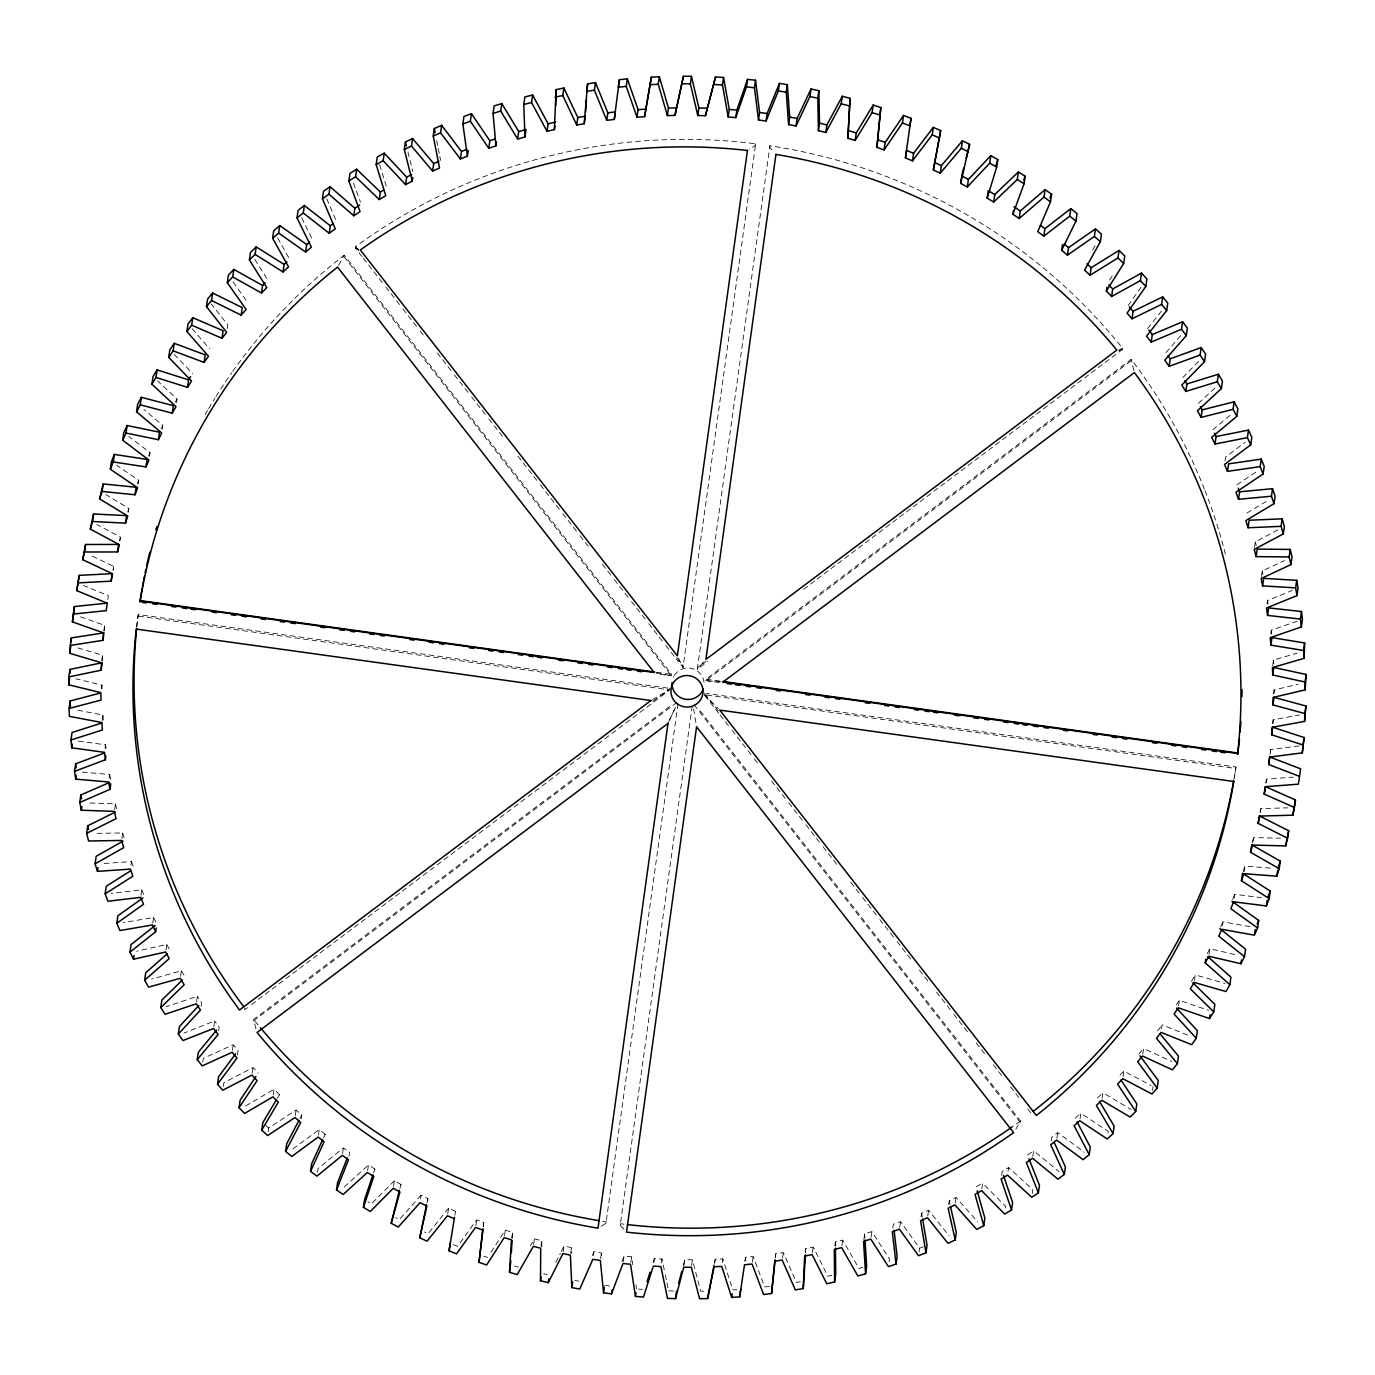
<?xml version="1.0" encoding="UTF-8"?>
<svg xmlns="http://www.w3.org/2000/svg" width="1375" height="1375" viewBox="0 0 1375 1375"><rect width="100%" height="100%" fill="white"/><g stroke="black" fill="none" stroke-linecap="round" stroke-linejoin="round"><path stroke-width="0.75" stroke-dasharray="5 3.75" d="M541.767 1246.867L541.802 1240.766L534.445 1238.823L530.423 1245.888M1274.092 693.653L1274.144 689.906L1298.223 684.252M102.3 660.825L102.523 655.222L76.777 647.556M805.561 1252.642L805.75 1248.586L813.192 1247.073L827.87 1276.258L831.772 1275.347M512.188 1238.497L512.548 1232.412L505.295 1230.092L490.978 1252.35M1272.941 723.525L1273.181 719.795L1299.564 715M104.139 630.987L104.655 625.402L79.355 616.43M775.397 1257.713L775.792 1253.673L783.303 1252.556L796.434 1282.428L800.37 1281.723M483.295 1226.603L483.759 1222.581L476.644 1219.883L457.6 1246.334L452.031 1244.066M1270.655 749.581L1269.984 755.15L1270.655 749.581L1299.306 745.886M136.52 627.223L138.188 614.556L667.906 688.119M601.184 1226.208L605.962 1223.286L678.047 703.467M362.003 256.575L355.403 248.119L355.627 246.606A554.194 544.191 8.2 0 1 755.666 143.791L683.031 667.545L676.414 659.089M623.975 1229.388L620.211 1225.263L692.347 705.134M1111.945 357.345L1122.223 349.611L1122.43 348.116A554.194 544.191 8.2 0 0 769.914 145.767L697.314 669.212L707.592 661.495M107.834 599.5L108.367 595.736L83.566 585.492M103.847 631.039L104.655 625.402M113.644 566.311L113.111 570.075L113.644 566.311L89.409 554.812M101.698 660.859L102.523 655.222M119.934 540.959L120.467 537.212L96.869 524.494M101.406 688.875L101.956 685.111L75.848 678.769M128.287 512.256L128.837 508.492L105.927 494.605M102.162 720.637L102.97 715.017L76.588 709.998M138.153 484.017L138.686 480.253L116.548 465.214M105.033 748.567L105.566 744.82L76.897 740.884M149.497 456.328L150.03 452.564L128.717 436.425M109.192 778.216L109.725 774.469L80.902 771.994M162.284 429.258L162.834 425.494L143.963 409.613M114.641 809.497L115.448 803.859L86.539 802.862M176.498 402.875L177.048 399.128L157.523 380.892M121.911 838.578L122.719 832.941L93.809 833.405M130.969 865.373L131.519 861.609L100.616 863.706M140.989 895.434L141.814 889.797L111.066 893.458M227.219 328.642L227.769 324.878L211.337 303.927M152.762 923.072L153.57 917.434L123.062 922.677M165.963 950.091L166.77 944.453L136.606 951.225M180.572 976.388L181.38 970.75L151.611 979.069M196.556 1001.928L197.364 996.291L166.134 1006.758M201.025 1006.294L201.558 1002.547L197.364 996.291M202.744 1062.119L203.294 1058.355L233.234 1044.759L238.064 1050.552L237.256 1056.189M213.847 1026.609L214.655 1020.972L184.027 1033.037M218.642 1030.769L219.192 1027.005L214.655 1020.972M223.317 1086.439L223.867 1082.675L253.034 1067.567L258.173 1073.119M338.611 265.358L344.231 255.183L671.653 674.369L671.43 675.864L656.562 673.802M232.427 1050.397L233.234 1044.759M244.87 1008.202L244.664 1009.714L249.803 1005.847M255.87 1028.655L253.653 1019.442L671.705 704.997M252.227 1073.205L253.034 1067.567M268.142 1131.797L268.692 1128.033L296.106 1110.02L301.795 1115.022L301.245 1118.769M273.195 1094.981L274.003 1089.344L279.434 1094.62L278.884 1098.367M295.281 1115.658L296.106 1110.02M318.433 1135.183L319.241 1129.545L325.188 1134.255L324.655 1138.002M317.505 1172.359L318.037 1168.595L343.389 1147.884L349.577 1152.267L349.027 1156.031M342.581 1153.522L343.389 1147.884M367.641 1170.589L368.466 1164.952L374.859 1169.025L374.327 1172.789M393.577 1186.384L394.384 1180.747L401.002 1184.477L400.452 1188.241M420.578 1198.931L421.111 1195.184L427.917 1198.57L427.367 1202.334M447.752 1213.884L448.559 1208.247L455.52 1211.289L454.97 1215.053M475.836 1225.52L476.644 1219.883M483.209 1226.328L483.759 1222.581M504.487 1235.73L505.295 1230.092M511.741 1238.05L512.548 1232.412M533.638 1244.461L534.445 1238.823M540.994 1246.403L541.802 1240.766M563.2 1251.697L564.025 1246.059L571.467 1247.623L571.742 1253.708M570.659 1253.261L571.467 1247.623M593.381 1255.53L593.914 1251.783L601.442 1252.969L602.044 1259.036M755.666 143.791L755.442 145.303L749.031 149.428M600.617 1258.606L601.442 1252.969M605.962 1223.286L606.186 1221.773A554.194 544.191 8.2 0 1 600.858 1220.948M769.914 145.767L769.691 147.28L773.438 151.559M620.211 1225.263L620.434 1223.75A554.194 544.191 8.2 0 0 624.009 1224.197M1204.362 489.036A554.194 544.191 8.2 0 0 1131.212 359.356L706.062 679.147L705.839 680.642L722.872 683.014M623.253 1261.597L624.078 1255.959L631.641 1256.767L632.861 1264.811M630.833 1262.405L631.641 1256.767M653.847 1262.37L654.397 1258.606L661.994 1259.019L664.881 1272.958M661.461 1262.783L661.994 1259.019M683.994 1265.344L684.819 1259.706L692.416 1259.741L700.683 1291.228L706.698 1291.091M691.608 1265.378L692.416 1259.741M714.691 1263.006L715.241 1259.242L722.837 1258.881L732.755 1289.922L736.759 1289.63M722.288 1262.645L722.837 1258.881M745.044 1260.995L745.594 1257.231L753.156 1256.492L764.689 1286.983L770.67 1286.244M752.348 1262.13L753.156 1256.492M775.242 1257.438L775.792 1253.673M782.495 1258.194L783.303 1252.556M805.2 1252.35L805.75 1248.586M812.384 1252.711L813.192 1247.073M834.848 1245.733L835.381 1241.969L842.737 1240.078L858.945 1268.472L862.795 1267.389M841.93 1245.716L842.737 1240.078M863.827 1239.494L864.634 1233.856L871.87 1231.587L889.556 1259.122L889.006 1262.886M871.062 1237.225L871.87 1231.587M892.856 1228.013L893.406 1224.248L900.505 1221.619L919.617 1248.225L919.067 1251.989M899.697 1227.256L900.505 1221.619M921.078 1216.961L921.628 1213.197L928.572 1210.206L949.059 1235.798M927.764 1215.844L928.572 1210.206M948.664 1204.466L949.214 1200.702L956.003 1197.367L977.797 1221.894M955.178 1203.005L956.003 1197.367M981.87 1188.791L982.695 1183.153L1005.744 1206.528L1005.211 1210.292M1001.653 1175.35L1002.186 1171.603L1008.597 1167.581L1032.848 1189.77L1032.298 1193.517M1008.047 1171.328L1008.597 1167.581M1015.816 1129.236L1020.473 1120.952L698.139 708.262M1133.842 370.614L1131.212 359.356M1032.814 1156.341L1033.622 1150.703L1059.008 1171.637M1051.256 1140.975L1051.789 1137.228L1057.736 1132.57L1084.188 1152.181M1056.928 1138.208L1057.736 1132.57M1080.028 1118.872L1080.836 1113.234L1108.284 1131.47L1107.752 1135.234M1102.08 1098.367L1102.887 1092.73L1131.247 1109.556M1123.014 1076.763L1123.822 1071.125L1151.202 1085.528M1225.056 460.728L1225.606 456.964L1245.252 442.217M1142.763 1054.127L1143.57 1048.489L1171.672 1061.466M1152.491 1090.238L1153.023 1086.491M1161.566 1028.62L1162.098 1024.856L1188.928 1035.616M1178.547 1005.95L1179.355 1000.312L1208.659 1010.367M1254.516 547.491L1255.323 541.853L1278.905 529.341M1194.463 980.547L1195.288 974.909L1225.056 983.452M1261.408 576.658L1262.216 571.02L1284.559 560.588M1209.02 954.353L1209.845 948.716L1238.016 955.281M1234.32 777.769L1235.953 766.992L706.561 693.481M1267.011 604.244L1267.544 600.48L1292.328 590.442M1222.444 925.581L1222.994 921.817L1251.473 926.922M1270.775 633.927L1271.325 630.18L1298.55 620.744M1234.166 898.03L1234.698 894.283L1261.356 897.669M1272.7 665.655L1273.525 660.017L1297.261 653.125M1244.117 871.802L1244.942 866.164L1273.783 868.347M1273.594 693.67L1274.144 689.906M1253.123 841.328L1253.673 837.564L1280.52 838.217M1272.648 723.559L1273.181 719.795M1260.342 812.298L1260.875 808.552L1287.722 807.847M1265.997 782.959L1266.547 779.195L1293.308 777.116M744.992 1261.253L745.594 1257.231M454.85 1215.294L455.52 1211.289M1265.911 782.873L1266.547 779.195M714.416 1263.213L715.241 1259.242M427.023 1202.541L427.917 1198.57M1260.05 812.195L1260.875 808.552M119.556 540.822L120.467 537.212M683.272 1265.602L684.819 1259.706M399.919 1188.395L401.002 1184.477M1252.144 842.961L1253.673 837.564M127.72 512.067L128.837 508.492M653.159 1262.473L654.397 1258.606M373.57 1172.875L374.859 1169.025M1243.12 871.475L1244.942 866.164M137.397 483.759L138.686 480.253M621.912 1261.666L624.078 1255.959M1232.602 899.491L1234.698 894.283M148.552 456.002L150.03 452.564M592.281 1255.495L593.914 1251.783M323.503 1137.95L325.188 1134.255M1220.622 926.905L1222.994 921.817M669.711 719.727L675.744 706.853L668.027 723.164M161.167 428.845L162.834 425.494M555.792 1262.405L560.364 1253.312M561.275 1251.508L564.025 1246.059M299.905 1118.614L301.795 1115.022M1207.198 953.683L1209.845 948.716M1092.558 250.164L1096.511 243.066M175.192 402.377L177.048 399.128M277.355 1098.109L279.434 1094.62M1191.42 981.338L1195.288 974.909M1109.591 280.105L1113.939 273.213M1176.209 1004.97L1179.355 1000.312M1128.119 305.594L1141.027 287.272M1157.595 1030.855L1162.098 1024.856M1147.609 328.642L1161.48 311.025M448.559 1208.247L428.123 1233.667L424.497 1231.983M1138.758 1054.247L1143.57 1048.489M703.484 662.045L697.314 669.212L697.537 667.717L706.097 661.272M1165.88 352.67L1182.002 334.245M421.111 1195.184L399.369 1219.522L395.828 1217.648M1119.972 1075.25L1123.822 1071.125M1182.844 377.575L1199.928 359.992M394.384 1180.747L371.388 1203.933L367.95 1201.888M1097.473 1097.972L1102.887 1092.73M1198.484 403.305L1216.48 386.633M344.248 1186.952L368.466 1164.952M1075.164 1118.184L1080.836 1113.234M1212.75 429.791L1231.605 414.064M652.884 701.302L670.02 688.411M1119.009 350.694L1122.43 348.116M251.522 1004.558L256.661 1000.673M258.38 999.384L263.519 995.517M265.238 994.228L270.377 990.361M272.095 989.072L277.234 985.205M278.953 983.916L284.092 980.048M285.811 978.759L290.95 974.892M292.669 973.603L297.808 969.736M299.527 968.447L304.666 964.58M306.384 963.291L311.523 959.423M313.225 958.134L318.381 954.267M320.083 952.978L325.239 949.094M326.941 947.805L332.097 943.938M333.798 942.648L338.955 938.781M340.656 937.492L345.812 933.625M347.514 932.336L352.67 928.469M354.372 927.18L359.528 923.313M361.23 922.023L366.369 918.156M368.087 916.867L373.227 913M374.945 911.711L380.084 907.844M381.803 906.555L386.942 902.688M388.661 901.381L393.8 897.514M395.519 896.225L400.658 892.358M402.377 891.069L407.516 887.202M409.234 885.913L414.373 882.045M416.092 880.756L669.814 689.906L137.981 616.069M803.55 589.325L815.53 580.302M817.248 579.013L822.388 575.145M824.106 573.856L829.245 569.989M830.964 568.7L836.103 564.833M837.805 563.544L842.944 559.677M844.663 558.388L849.802 554.52M851.52 553.231L856.659 549.364M858.361 548.075L863.517 544.208M865.219 542.919L870.358 539.052M872.077 537.763L877.216 533.895M878.934 532.606L884.073 528.739M885.775 527.45L890.914 523.6M892.633 522.311L897.772 518.444M899.491 517.155L904.63 513.288M906.348 511.998L911.488 508.131M913.189 506.842L918.328 502.975M920.047 501.686L925.186 497.819M926.905 496.53L932.044 492.662M933.762 491.373L938.902 487.506M940.603 486.217L945.742 482.35M947.461 481.061L952.6 477.194M954.319 475.905L959.458 472.037M961.159 470.748L966.316 466.881M968.017 465.592L973.156 461.725M974.875 460.436L980.014 456.569M981.733 455.297L986.872 451.43M988.573 450.141L993.712 446.273M995.431 444.984L1000.57 441.117M1002.289 439.828L1007.428 435.961M1009.147 434.672L1014.286 430.805M1015.987 429.516L1021.127 425.648M1022.845 424.359L1027.984 420.492M1029.703 419.203L1034.842 415.336M1036.561 414.047L1041.7 410.18M1043.402 408.891L1048.541 405.023M1050.259 403.734L1055.398 399.867M1057.117 398.578L1062.256 394.711M1063.958 393.422L1069.114 389.555M1070.816 388.266L1075.955 384.416M1077.673 383.127L1082.812 379.259M1084.531 377.97L1089.67 374.103M1091.372 372.814L1096.511 368.947M1098.23 367.658L1103.369 363.791M1105.088 362.502L1110.227 358.634M253.447 1020.955L676.62 702.625M1130.989 360.852L705.839 680.642L721.084 681.88M292.841 1148.95L319.241 1129.545M1027.452 1155.052L1033.622 1150.703M1237.002 484.756L1257.403 471.041M1246.919 513.064L1268.025 500.414M245.678 1105.93L274.003 1089.344M652.644 699.583L668.095 690.886M976.095 1186.831L982.695 1183.153M919.617 1248.225L923.33 1246.747M1118.648 349.938L1122.223 349.611M668.594 1290.884L674.609 1291.073M638.55 1289.08L642.537 1289.406M604.639 1285.316L612.597 1286.364M656.769 672.306L671.653 674.369M706.062 679.147L720.947 681.209M718.747 713.281L704.223 694.684L1235.73 768.487M574.922 1280.452L578.875 1281.173M656.098 672.856L671.43 675.864L344.008 256.678M543.538 1273.714L547.439 1274.642M514.456 1265.962L518.306 1267.08M483.897 1256.166L487.678 1257.489M355.403 248.119L358.686 249.339M265.753 1125.334L268.692 1128.033M704.223 694.684L718.334 708.709M174.092 354.32L192.637 373.519M192.053 328.642L209.55 348.752M355.627 246.606L359.58 251.677M676.638 657.594L683.237 666.05L683.031 667.545L678.167 657.508M704.43 693.189L718.953 711.786M363.327 258.259L367.297 263.33M368.62 265.031L372.573 270.102M373.897 271.786L384.467 285.312M385.791 287.014L389.744 292.084M391.067 293.769L401.637 307.312M402.961 308.997L406.931 314.067M408.238 315.769L412.208 320.839M413.531 322.523L418.808 329.295M420.131 330.98L424.102 336.05M437.302 352.963L441.272 358.05M442.595 359.734L446.548 364.805M447.872 366.506L453.166 373.261M454.489 374.962L458.442 380.033M459.766 381.717L463.736 386.805M465.042 388.489L470.336 395.261M471.659 396.945L475.613 402.016M476.936 403.717L480.906 408.788M482.23 410.472L487.506 417.244M488.83 418.928L492.8 423.998M494.106 425.7L498.077 430.77M499.4 432.455L504.677 439.227M517.894 456.139L521.847 461.209M523.17 462.911L527.141 467.981M528.464 469.666L532.417 474.736M533.741 476.438L539.034 483.192M540.358 484.894L544.311 489.964M545.634 491.648L549.605 496.736M550.911 498.42L561.481 511.947M562.805 513.648L566.775 518.719M568.098 520.403L572.052 525.491M573.375 527.175L578.669 533.947M579.975 535.631L583.945 540.702M585.269 542.403L589.222 547.473M602.439 564.386L606.409 569.456M607.716 571.141L613.009 577.913M614.333 579.597L618.286 584.684M619.609 586.369L623.58 591.439M624.903 593.141L630.18 599.895M631.503 601.597L635.473 606.667M636.78 608.352L640.75 613.422M642.073 615.123L647.35 621.878M648.673 623.58L652.644 628.65M653.967 630.334L657.92 635.422M659.244 637.106L664.538 643.878M665.844 645.562L669.814 650.633M671.138 652.334L675.091 657.405M720.07 714.966L724.023 720.036M725.347 721.738L730.623 728.492M731.947 730.177L735.9 735.247M737.223 736.948L741.194 742.019M742.517 743.703L753.07 757.23M754.394 758.914L758.347 763.984M771.547 780.897L775.517 785.967M776.841 787.652L780.794 792.722M782.117 794.423L787.394 801.178M788.717 802.862L792.688 807.933M793.994 809.634L797.964 814.705M799.288 816.389L804.564 823.144M805.888 824.845L809.841 829.916M811.164 831.6L815.117 836.67M816.441 838.355L821.717 845.127M823.041 846.811L827.011 851.881M828.334 853.583L832.288 858.653M833.611 860.337L837.564 865.408M850.764 882.303L854.734 887.373M856.058 889.075L861.334 895.83M862.658 897.531L866.611 902.602M867.934 904.286L871.887 909.356M873.211 911.041L878.505 917.812M879.811 919.497L883.781 924.567M885.105 926.252L889.058 931.322M890.381 933.023L895.658 939.778M896.981 941.462L900.934 946.533M902.258 948.234L906.228 953.305M907.552 954.989L911.505 960.059M919.428 970.2L923.381 975.27M924.705 976.972L928.675 982.042M936.581 992.183L940.552 997.253M941.875 998.938L945.828 1004.008M947.152 1005.709L952.428 1012.464M953.752 1014.148L957.722 1019.219M959.028 1020.92L962.998 1025.991M964.322 1027.675L968.275 1032.745M976.198 1042.886L980.152 1047.956M981.475 1049.641L985.445 1054.711M993.369 1064.869L997.322 1069.939M998.645 1071.623L1002.598 1076.694M1010.522 1086.834L1014.492 1091.905M1015.798 1093.589L1019.769 1098.659M1027.692 1108.8L1031.645 1113.888M693.962 704.705L1020.25 1122.447M233.097 281.892L247.225 301.984M254.822 259.342L267.867 280.122M181.38 970.75L185.247 977.212M277.698 237.927L289.644 259.342M166.77 944.453L170.294 951.105M301.692 217.714L312.486 239.697M153.57 917.434L155.942 922.556M326.734 198.756L336.342 221.272M141.814 889.797L143.911 895.022M353.444 183.03L360.456 202.159M131.519 861.609L133.942 868.708M379.655 164.828L386.255 186.227M122.719 832.941L124.266 838.337M1255.323 541.853L1256.269 545.48M407.894 151.903L412.861 171.634M115.448 803.859L117.133 811.164M949.214 1200.702L950.091 1204.672M665.294 1274.952L666.531 1280.933M666.944 1282.927L668.181 1288.891M1262.216 571.02L1262.955 574.681M436.683 140.473L437.852 146.455M438.247 148.448L439.416 154.447M439.811 156.441L440.602 160.428M109.725 774.469L110.688 779.986M921.628 1213.197L922.298 1217.202M693.619 708.95L696.248 724.763M635.938 1284.903L636.539 1288.908M1267.544 600.48L1268.094 604.192M105.566 744.82L106.013 748.533M1271.325 630.18L1271.669 633.892M102.97 715.017L103.348 720.603M864.634 1233.856L864.892 1237.912M1273.525 660.017L1273.68 663.747M101.956 685.111L102.008 688.858M835.381 1241.969L835.433 1246.042M1235.953 766.992A554.194 544.191 8.2 0 1 1233.65 780.931M1020.473 1120.952A554.194 544.191 8.2 0 1 1011.777 1127.173M258.156 1024.977A554.194 544.191 8.2 0 1 253.653 1019.442M136.795 626.845A554.194 544.191 8.2 0 1 138.188 614.556M205.047 414.717A554.194 544.191 8.2 0 1 207.711 410.128M208.605 408.598A554.194 544.191 8.2 0 1 215.033 397.994M215.978 396.498A554.194 544.191 8.2 0 1 219.777 390.517M220.739 389.039A554.194 544.191 8.2 0 1 231.653 372.883M232.684 371.439A554.194 544.191 8.2 0 1 344.231 255.183M1204.998 490.686A554.194 544.191 8.2 0 1 1216.291 522.431M1216.841 524.116A554.194 544.191 8.2 0 1 1226.002 556.497M673.389 677.256A16.07 15.778 8.2 0 1 673.75 676.517M674.369 675.452A16.07 15.778 8.2 0 1 704.017 682.309"/><path stroke-width="1.5" d="M775.191 1259.741L771.564 1293.514L763.606 1294.511L752.073 1264.003L744.511 1264.759L739.664 1296.866L731.672 1297.433L721.755 1266.409L714.158 1266.753L707.627 1298.567L699.6 1298.739L691.333 1267.252L683.736 1267.217L675.52 1298.636L667.511 1298.395L660.911 1266.547L653.314 1266.117L643.466 1297.072L635.456 1296.436L630.558 1264.278L622.995 1263.487L611.514 1293.875L603.556 1292.827L600.359 1260.48L592.831 1259.294L579.769 1289.062L571.863 1287.602L570.384 1255.152L562.942 1253.57L548.298 1282.634L540.495 1280.761L540.719 1248.294L533.362 1246.334L517.223 1274.591L509.523 1272.339L511.466 1239.923L504.213 1237.603L486.595 1265L479.016 1262.353L482.677 1230.092L475.561 1227.411L456.517 1253.845L449.075 1250.82L450.158 1243.309M454.437 1218.8L447.477 1215.758L427.041 1241.195L419.788 1237.792L426.817 1206.098L420.028 1202.695L398.286 1227.05L391.205 1223.286L399.919 1191.987L393.302 1188.258L370.305 1211.461L363.43 1207.336L373.777 1176.536L367.383 1172.48L343.166 1194.463L336.531 1189.994L348.494 1159.778L342.306 1155.395L316.955 1176.123L310.561 1171.328L324.105 1141.766L318.158 1137.073L291.758 1156.461L285.605 1151.356L300.713 1122.533L295.023 1117.531L267.609 1135.544L261.748 1130.13L278.352 1102.131L272.92 1096.855L244.595 1113.441L239.027 1107.734L257.091 1080.63L251.952 1075.078L222.784 1090.203L217.508 1084.222L236.981 1058.08L232.152 1052.27L202.211 1065.883L197.261 1059.644L218.109 1034.533L213.572 1028.5L182.944 1040.548L178.338 1034.069L200.475 1010.058L196.281 1003.802L165.052 1014.286L160.789 1007.566L184.164 984.723L180.297 978.278L148.552 987.13L144.65 980.22L169.211 958.616L165.688 951.964L133.513 959.2L129.972 952.102L155.65 931.769L152.488 924.962L119.952 930.531L116.806 923.261L143.533 904.286L140.714 897.325L107.938 901.227L105.17 893.802L132.859 876.219L130.436 869.12L97.47 871.355L95.098 863.809L123.698 847.653L121.636 840.452L88.602 841.002L86.625 833.336L116.05 818.675L114.366 811.37L81.331 810.236L79.767 802.484L109.931 789.353L108.642 781.98L75.711 779.144L74.559 771.341L105.377 759.756L104.483 752.331L71.723 747.828L70.984 739.973L102.386 729.988L101.888 722.528L69.403 716.358L69.094 708.469L100.977 700.116L100.873 692.639L68.75 684.819L68.853 676.93L69.936 669.419L102.231 662.698L101.148 670.209L68.853 676.93M69.884 673.355L69.936 669.419M1299.53 776.359L1268.695 764.517L1269.572 757.109L1302.314 752.864L1303.036 745.009L1271.617 734.766L1272.098 727.306L1304.566 721.411L1304.875 713.539L1272.975 704.911L1273.061 697.434L1305.167 689.872L1306.13 674.472L1273.817 667.494L1272.734 675.005L1305.047 682L1305.167 689.872M379.259 199.547L380.342 192.019L356.675 169.228L355.592 176.739L379.259 199.547L385.773 195.697L376.166 164.553L377.248 157.042L384.227 153.158L383.144 160.669L405.573 184.645L412.259 181.122L404.336 149.566L405.419 142.037L412.569 138.514L411.486 146.042L432.627 171.102L439.519 167.939L433.245 136.022L434.328 128.494L441.667 125.348L440.584 132.859L460.384 158.967L467.414 156.166L462.859 123.973L463.942 116.463L471.436 113.678L470.353 121.206L488.744 148.277L495.928 145.836L493.058 113.455L494.141 105.944L501.772 103.555L500.689 111.066L517.636 139.047L524.941 136.967L523.789 104.5L524.872 96.989L532.623 94.995L531.541 102.506L546.992 131.295L554.4 129.594L556.05 89.616L563.887 88.017L577.809 117.545L576.727 125.056L584.203 123.75L585.011 118.112M555.758 105.841L556.05 89.616M1111.636 296.484L1112.719 288.973L1141.473 273.109L1140.391 280.62L1111.636 296.484L1106.342 291.07L1123.684 263.502L1124.767 255.991L1119.044 250.422L1117.961 257.95L1090.083 275.241L1084.531 270.119L1100.378 241.691L1101.461 234.18L1095.463 228.903L1094.38 236.431L1067.464 255.131L1061.637 250.284L1075.972 221.1L1077.055 213.572L1070.781 208.622L1069.698 216.133L1043.814 236.208L1037.747 231.653L1050.5 201.764L1051.583 194.236L1045.069 189.612L1043.986 197.123L1019.202 218.488L1012.894 214.259L1024.066 183.752L1025.148 176.223L1018.394 171.944L1017.311 179.455L993.695 202.056L987.181 198.155L996.703 167.097L997.786 159.586L990.825 155.633L989.742 163.161L967.347 186.948L960.644 183.373L969.598 144.358L962.431 140.766L961.348 148.277L940.259 173.181L933.384 169.967L940.655 130.573L933.316 127.359L932.233 134.87L912.484 160.823L905.437 157.953L911.023 118.284L903.53 115.448L902.447 122.977L884.108 149.892L876.923 147.383L880.808 107.525L873.159 105.067L872.077 112.595L855.181 140.422L847.877 138.291L850.059 98.312L842.291 96.267L826.908 124.919L825.825 132.447L818.417 130.677L817.781 98.209L818.864 90.681L811.009 89.031L797.156 118.439L796.073 125.967L788.597 124.575L786.242 92.177L787.325 84.648L779.402 83.394L767.13 113.489L766.047 121L758.502 120.003L754.445 87.759L755.528 80.231L747.536 79.389L736.88 110.069L735.797 117.597L728.2 116.978L722.459 84.958L723.542 77.447L715.516 77L705.409 115.723L697.795 115.5L690.37 83.806L691.453 76.295L683.427 76.261L674.97 115.397L667.373 115.569L658.281 84.287L659.364 76.777L651.355 77.155L644.583 116.634L637.003 117.184L626.261 86.419L627.344 78.891L619.369 79.681L618.286 87.192L626.261 86.419M847.877 138.291L850.059 98.312M101.148 670.209L101.441 662.733L69.764 653.297L70.28 645.425L71.363 637.914L103.984 632.844M1272.975 704.911L1274.058 697.383L1305.958 706.011L1304.566 721.411M771.564 1293.514L774.709 1261.202L782.22 1260.067L795.352 1289.939L803.241 1288.547L804.667 1256.114L812.109 1254.602L826.788 1283.769L834.591 1281.964L835.691 1274.453L835.45 1248.07M805.475 1254.67L803.241 1288.547M510.847 1260.772L509.523 1272.339M511.328 1252.677L512.067 1240.525M71.105 641.85L71.363 637.914M584.203 123.75L587.572 83.841L595.495 82.638L607.836 112.836L606.753 120.347L614.298 119.419L615.381 111.908L607.836 112.836M585.578 112.183L586.438 100.031M587.005 91.936L587.572 83.841M876.923 147.383L880.808 107.525M70.28 645.425L102.902 640.355L103.572 632.913L72.428 621.878L74.439 606.53L107.302 603.144M1271.617 734.766L1272.7 727.255L1304.119 737.498L1302.314 752.864M483.072 1228.631L479.016 1262.353M74.439 606.53L72.428 621.878M614.298 119.419L619.369 79.681M668.027 723.164L597.988 1228.167A554.194 544.191 8.2 0 1 257.073 1032.505L667.992 723.405M76.759 590.648L79.183 575.369L112.183 573.65L111.1 581.161L78.1 582.88L76.759 590.648L107.284 603.247L106.219 610.655L73.356 614.041M78.1 582.88L79.183 575.369M82.741 559.677L85.577 544.483L118.628 544.448L117.545 551.959L84.494 551.994L82.741 559.677L112.561 573.839L111.1 581.161M69.764 653.297L70.847 645.786M84.494 551.994L85.577 544.483M90.338 529.083L93.586 513.975L126.603 515.625L125.52 523.153L92.503 521.486L90.338 529.083L119.384 544.723L117.545 551.959M68.75 684.819L69.558 679.181M92.503 521.486L93.586 513.975M69.094 708.469L70.177 700.958L100.066 693.12M99.567 498.902L103.194 483.931L136.091 487.266L135.008 494.777L102.111 491.442L99.567 498.902L127.755 516.003L125.52 523.153M102.111 491.442L103.194 483.931M70.984 739.973L72.067 732.463L101.509 723.095M110.361 469.253L111.444 461.742L114.383 454.42L147.056 459.422L145.973 466.95L113.3 461.931L110.361 469.253L137.603 487.764L135.008 494.777M71.723 747.828L72.273 744.064M113.3 461.931L114.383 454.42M74.559 771.341L75.642 763.83L104.534 752.967M122.702 440.206L123.784 432.695L127.119 425.528L159.5 432.197L158.417 439.708L126.036 433.039L122.702 440.206L148.947 460.075L145.973 466.95M75.711 779.144L76.244 775.397M126.036 433.039L127.119 425.528M102.902 640.355L103.709 634.717M79.767 802.484L80.85 794.973L109.123 782.65M136.572 411.83L137.655 404.319L141.367 397.341L173.353 405.642L172.27 413.17L140.284 404.852L136.572 411.83L161.752 433.005L158.417 439.708M81.331 810.236L81.881 806.472M140.284 404.852L141.367 397.341M86.625 833.336L87.708 825.825L115.294 812.075M172.27 413.17L175.966 406.639L151.938 384.209L153.02 376.698L157.077 369.909L188.598 379.844L190.609 376.681M151.938 384.209L155.994 377.438L157.077 369.909M105.377 759.756L105.927 756.009M95.098 863.809L96.181 856.281L122.994 841.156M168.73 357.414L169.812 349.903L174.23 343.337L205.202 354.853L204.119 362.381L173.147 350.848L168.73 357.414L191.555 381.03L187.516 387.355L155.994 377.438M97.47 871.355L98.003 867.591M109.931 789.353L110.739 783.716M173.147 350.848L174.23 343.337M139.923 602.061L140.13 600.566A554.194 544.191 8.2 0 1 142.141 588.362M105.17 893.802L106.253 886.291L130.488 870.908M204.119 362.381L208.467 356.262L186.931 331.53L188.014 324.002L192.775 317.677L223.094 330.756L222.011 338.284L191.692 325.205L192.775 317.677M187.516 387.355L188.598 379.844M116.806 923.261L117.889 915.75L142.931 897.961M222.011 338.284L226.686 332.406L206.473 306.591L207.556 299.08L212.644 293.012L242.241 307.622L241.158 315.133L211.561 300.523L212.644 293.012M129.972 952.102L131.055 944.573L155.134 925.53M241.158 315.133L246.142 309.495L227.305 282.717L228.387 275.189L233.802 269.397L262.591 285.484L261.508 292.995L232.719 276.908L233.802 269.397M133.513 959.2L134.045 955.436M144.65 980.22L145.733 972.709L167.234 953.803M261.508 292.995L266.784 287.633L249.391 259.927L250.473 252.416L256.18 246.898L284.092 264.43L283.009 271.941L255.097 254.409L256.18 246.898M155.65 931.769L156.2 928.022M160.789 1007.566L161.872 1000.055L182.325 980.066M283.009 271.941L288.561 266.853L272.645 238.305L273.728 230.794L279.727 225.569L306.677 244.509L305.594 252.02L278.644 233.08L279.727 225.569M178.338 1034.069L179.42 1026.558L198.791 1005.537M305.594 252.02L311.403 247.225L297.017 217.903L298.1 210.392L304.356 205.477L330.292 225.758L329.209 233.269L303.273 213.005L304.356 205.477M197.261 1059.644L198.361 1052.116L216.58 1030.15M329.209 233.269L335.259 228.783L322.438 198.773L323.52 191.262L330.034 186.691L354.87 208.244L353.788 215.772L328.952 194.202L330.034 186.691M217.508 1084.222L218.591 1076.694L235.641 1053.817M353.788 215.772L360.078 211.595L348.855 180.984L349.938 173.473L356.675 169.228M239.027 1107.734L240.109 1100.223L255.922 1076.505M261.748 1130.13L262.831 1122.619L276.323 1099.862M405.573 184.645L406.656 177.117L384.227 153.158M412.259 181.122L412.809 177.375M285.605 1151.356L286.688 1143.828L298.959 1120.419M432.627 171.102L433.709 163.591L412.569 138.514M310.561 1171.328L311.644 1163.8L322.644 1139.789M460.384 158.967L461.467 151.456L441.667 125.348M467.414 156.166L468.239 150.528M336.531 1189.994L337.614 1182.483L347.325 1157.939M488.744 148.277L489.827 140.766L471.436 113.678M495.928 145.836L496.461 142.072M363.43 1207.336L364.513 1199.825L372.917 1174.8M517.636 139.047L518.719 131.519L501.772 103.555M524.941 136.967L526.023 129.456L518.719 131.519M546.992 131.295L548.075 123.784L532.623 94.995M391.205 1223.286L399.369 1190.337M554.4 129.594L554.933 125.847M576.727 125.056L562.805 95.528L563.887 88.017M419.788 1237.792L426.594 1204.517M606.753 120.347L594.412 90.166L595.495 82.638M637.003 117.184L638.086 109.673L627.344 78.891M644.583 116.634L651.355 77.155M667.373 115.569L668.456 108.041L659.364 76.777M674.97 115.397L683.427 76.261M697.795 115.5L698.878 107.972L691.453 76.295M540.495 1280.761L541.045 1277.014M705.409 115.723L715.516 77M548.298 1282.634L548.848 1278.87M728.2 116.978L729.283 109.467L723.542 77.447M571.863 1287.602L572.688 1281.964M735.797 117.597L746.453 86.9L747.536 79.389M758.502 120.003L759.584 112.492L755.528 80.231M603.556 1292.827L604.364 1287.189M766.047 121L778.319 90.922L779.402 83.394M611.514 1293.875L612.047 1290.128M788.597 124.575L789.68 117.064L787.325 84.648M635.456 1296.436L636.006 1292.672M796.073 125.967L809.927 96.542L811.009 89.031M818.417 130.677L819.5 123.166L818.864 90.681M825.825 132.447L841.208 103.778L842.291 96.267M675.52 1298.636L676.603 1291.125M855.181 140.422L856.264 132.911L873.159 105.067M707.627 1298.567L714.02 1265.206M884.108 149.892L885.191 142.381L903.53 115.448M731.672 1297.433L732.205 1293.686M739.664 1296.866L740.747 1289.337M911.023 118.284L909.941 125.795L902.447 122.977M905.437 157.953L906.52 150.442L913.567 153.312L933.316 127.359M912.484 160.823L913.567 153.312M933.384 169.967L940.655 130.573M940.259 173.181L941.342 165.67L962.431 140.766M960.644 183.373L961.452 177.736M967.347 186.948L968.43 179.42L990.825 155.633M987.181 198.155L988.264 190.644L994.778 194.545L993.695 202.056M1012.894 214.259L1013.444 210.495M834.591 1281.964L834.298 1249.497L841.655 1247.606L857.862 1276L865.562 1273.8L866.645 1266.289L865.012 1239.941M1019.202 218.488L1020.284 210.977L1045.069 189.612M1043.814 236.208L1044.897 228.68L1070.781 208.622M865.562 1273.8L863.552 1241.367L870.788 1239.116L888.473 1266.65L896.036 1264.072L897.119 1256.544L894.094 1230.316M1061.637 250.284L1062.462 244.647M1067.464 255.131L1068.547 247.62L1095.463 228.903M896.036 1264.072L892.323 1231.777L899.422 1229.147L918.534 1255.736L925.959 1252.78L927.042 1245.269L922.642 1219.213M1090.083 275.241L1091.166 267.73L1119.044 250.422M925.959 1252.78L920.545 1220.708L927.489 1217.717L947.977 1243.327L955.23 1239.975L956.312 1232.464L950.537 1206.666M1106.342 291.07L1106.892 287.306M955.23 1239.975L948.131 1208.23L954.92 1204.878L976.714 1229.405L983.778 1225.709L984.861 1218.198L977.178 1190.75M1133.103 311.266L1162.683 296.897L1161.583 304.408L1132.02 318.777L1133.103 311.266L1129.356 307.003M983.778 1225.709L975.012 1194.342L981.612 1190.664L1004.661 1214.056L1011.519 1209.983L1012.602 1202.472L1003.492 1175.453M1132.02 318.777L1127.036 313.105L1145.805 286.464L1146.888 278.953L1141.473 273.109M1152.302 334.572L1182.603 321.733L1181.52 329.244L1151.219 342.083L1152.302 334.572L1148.795 330.12M1011.519 1209.983L1001.103 1179.114L1007.514 1175.092L1031.766 1197.281L1038.4 1192.881L1039.483 1185.353L1028.964 1158.833M1151.219 342.083L1146.527 336.17L1166.688 310.527L1167.77 303.016L1162.683 296.897M1170.245 358.806L1201.183 347.548L1200.1 355.059L1169.162 366.317L1170.245 358.806L1168.062 355.73M1038.4 1192.881L1026.369 1162.562L1032.539 1158.214L1057.925 1179.148L1064.319 1174.405L1065.402 1166.894L1054.35 1142.78M1169.162 366.317L1164.797 360.181L1186.281 335.62L1187.364 328.092L1182.603 321.733M1186.883 383.934L1218.388 374.258L1217.305 381.769L1185.8 391.445L1186.883 383.934L1184.872 380.755M1064.319 1174.405L1050.706 1144.739L1056.653 1140.098L1083.105 1159.692L1089.223 1154.639L1090.306 1147.128L1077.055 1121.794M1185.8 391.445L1181.761 385.086L1204.534 361.659L1205.617 354.131L1201.183 347.548M1202.18 409.853L1234.166 401.809L1233.083 409.32L1201.097 417.381L1202.18 409.853L1200.341 406.587M1089.223 1154.639L1074.081 1125.695L1079.753 1120.745L1107.202 1138.981L1113.045 1133.619L1114.128 1126.108L1099.553 1101.478M1201.097 417.381L1197.402 410.816L1221.378 388.592L1222.461 381.064L1218.388 374.258M1216.102 436.528L1248.466 430.117L1247.383 437.628L1215.019 444.039L1216.102 436.528L1214.417 433.159M1261.253 459.113L1260.17 466.623L1227.497 471.367L1228.58 463.856L1261.253 459.113L1264.209 466.469L1263.127 473.98L1235.919 492.267L1238.531 499.297L1271.428 496.238L1273.989 503.714L1245.836 520.592L1248.07 527.742L1281.088 526.35L1283.27 533.964L1254.241 549.364L1256.114 556.634L1289.166 556.927L1290.919 564.627L1261.133 578.531L1262.611 585.87L1295.611 587.864L1296.969 595.633L1266.461 608.008L1267.561 615.398L1300.406 619.077L1301.352 626.914L1270.242 637.691L1270.93 645.133L1303.569 650.478L1304.102 658.35L1272.442 667.528L1272.734 675.005M1113.045 1133.619L1096.391 1105.483L1101.805 1100.258L1130.164 1117.067L1135.733 1111.412L1136.816 1103.884L1120.952 1080.045M1215.019 444.039L1211.667 437.302L1236.795 416.333L1237.878 408.822L1234.166 401.809M1238.531 499.297L1239.614 491.786L1238.308 488.262M1135.733 1111.412L1117.617 1084.153L1122.739 1078.653L1151.941 1094.002L1157.2 1088.072L1158.283 1080.544L1139.978 1055.88M1227.497 471.367L1224.523 464.475L1250.717 444.83L1251.8 437.302L1248.466 430.117M1248.07 527.742L1249.17 520.231L1282.17 518.839L1284.353 526.436L1283.27 533.964M1157.2 1088.072L1137.675 1061.758L1142.487 1056L1172.462 1069.853L1177.395 1063.648L1178.478 1056.138L1160.208 1034.017M1256.114 556.634L1257.197 549.106L1290.248 549.416L1292.019 557.116L1290.919 564.627M1271.428 496.238L1272.511 488.709L1239.614 491.786M1177.395 1063.648L1156.513 1038.366L1161.016 1032.367L1191.678 1044.673L1196.267 1038.228L1174.078 1014.045L1178.272 1007.823L1209.519 1018.548L1213.764 1011.88L1190.337 988.848L1194.205 982.42L1225.967 991.547L1229.852 984.672L1205.239 962.861L1205.789 959.097M1196.267 1038.228L1197.35 1030.717L1176.553 1008.047M1239.459 738.959A554.194 544.191 8.2 0 1 1237.895 753.002L1237.672 754.497L1237.638 753.5A554.194 544.191 8.2 0 0 1134.409 372.573L722.992 682.034L1237.638 753.5M1273.989 503.714L1275.072 496.203L1272.511 488.709M1262.611 585.87L1263.694 578.359L1296.694 580.336L1298.052 588.122L1296.969 595.633M1267.561 615.398L1268.644 607.888L1301.489 611.548L1302.434 619.386L1301.352 626.914M1209.519 1018.548L1210.069 1014.802M1281.088 526.35L1282.17 518.839M1213.764 1011.88L1214.847 1004.369L1192.881 982.781M1270.93 645.133L1272.013 637.622L1304.652 642.967L1304.102 658.35M1205.239 962.861L1208.763 956.244L1240.955 963.72L1244.478 956.656L1218.748 936.117L1221.911 929.328L1254.447 935.172L1257.592 927.936L1230.831 908.738L1233.616 901.794L1266.409 905.97L1269.159 898.58L1241.436 880.756L1242.519 873.245M1289.166 556.927L1290.248 549.416M1229.852 984.672L1230.934 977.144L1207.869 956.708M1241.436 880.756L1243.859 873.675L1276.825 876.184L1279.18 868.656L1250.545 852.277L1251.353 846.639M1287.584 838.252L1258.142 823.35L1259.225 815.839L1288.667 830.741L1287.584 838.252L1285.625 845.9L1252.591 845.075L1250.545 852.277M1294.373 807.452L1264.192 794.08L1265.275 786.569L1295.456 799.941L1294.373 807.452L1292.827 815.186L1259.792 816.062L1258.142 823.35M1268.695 764.517L1269.778 757.006L1300.612 768.831L1298.395 784.163L1265.464 786.706L1264.192 794.08M1240.955 963.72L1241.505 959.973M1295.611 587.864L1296.694 580.336M1244.478 956.656L1245.561 949.145L1219.831 928.606M1254.722 933.298L1255.255 929.534M1300.406 619.077L1301.489 611.548M1257.592 927.936L1258.675 920.425L1231.914 901.227M1266.409 905.97L1267.234 900.333M1303.569 650.478L1304.652 642.967M1269.159 898.58L1270.242 891.052L1244.255 874.363M1276.825 876.184L1277.633 870.547M1305.047 682L1306.13 674.472M1279.18 868.656L1280.263 861.128L1251.628 844.766M1285.625 845.9L1288.667 830.741M1304.875 713.539L1305.958 706.011M1292.827 815.186L1295.456 799.941M1303.036 745.009L1304.119 737.498M449.075 1250.82L454.523 1217.287M963.703 167.973L961.727 175.862L968.43 179.42M966.161 158.142L969.598 144.358M678.666 1283.27L681.742 1271.48M995.998 165.412L997.786 159.586M1277.908 868.656L1280.263 861.128M647.006 1281.827L650.083 1272.15M1023.756 180.039L1025.148 176.223M1268.18 896.603L1270.242 891.052M1050.002 197.983L1051.583 194.236M1257.094 924.034L1258.675 920.425M186.931 331.53L191.692 325.205M206.473 306.591L211.561 300.523M227.305 282.717L232.719 276.908M262.591 285.484L265.22 282.803M249.391 259.927L255.097 254.409M994.778 194.545L1018.394 171.944M284.092 264.43L286.859 261.886M272.645 238.305L278.644 233.08M306.677 244.509L309.581 242.103M297.017 217.903L303.273 213.005M330.292 225.758L333.317 223.506M322.438 198.773L328.952 194.202M354.87 208.244L359.58 205.116M348.855 180.984L355.592 176.739M380.342 192.019L383.591 190.094M376.166 164.553L383.144 160.669M406.656 177.117L411.675 174.487M404.336 149.566L411.486 146.042M433.709 163.591L438.883 161.219M433.245 136.022L440.584 132.859M461.467 151.456L466.744 149.342M462.859 123.973L470.353 121.206M489.827 140.766L495.206 138.927M493.058 113.455L500.689 111.066M523.789 104.5L531.541 102.506M548.075 123.784L555.483 122.083M554.967 97.127L562.805 95.528M577.809 117.545L585.286 116.222M586.489 91.352L594.412 90.166M638.086 109.673L645.666 109.123M650.272 84.666L658.281 84.287M668.456 108.041L676.053 107.886M682.344 83.772L690.37 83.806M698.878 107.972L706.492 108.213M714.433 84.528L722.459 84.958M729.283 109.467L736.88 110.069M746.453 86.9L754.445 87.759M759.584 112.492L767.13 113.489M140.13 600.566L654.638 672.014M723.078 681.502L1237.895 753.002M142.037 602.353L146.3 602.955M152.677 603.831L156.922 604.433M171.806 606.495L176.069 607.08M182.445 607.973L186.691 608.558M190.953 609.159L195.198 609.744M212.214 612.098L216.459 612.7M231.344 614.763L235.589 615.347M241.966 616.241L246.228 616.825M261.112 618.887L265.358 619.489M280.242 621.552L284.488 622.136M290.864 623.03L295.127 623.614M320.633 627.155L324.895 627.756M339.762 629.819L344.025 630.403M350.402 631.297L354.647 631.881M369.531 633.944L373.794 634.545M380.17 635.422L384.416 636.023M409.922 639.564L414.184 640.148M429.069 642.211L433.314 642.812M439.691 643.689L443.953 644.291M469.459 647.831L473.705 648.416M488.589 650.478L492.852 651.08M499.228 651.956L503.473 652.541M518.358 654.62L522.62 655.205M528.997 656.098L533.242 656.683M537.488 657.267L541.75 657.869M558.748 660.223L563.011 660.808M577.895 662.888L582.141 663.472M588.517 664.366L592.78 664.95M607.647 667.012L611.909 667.597M618.286 668.491L622.531 669.075M626.794 669.677L631.039 670.261M637.416 671.155L641.678 671.739M727.117 683.598L731.38 684.2M735.625 684.784L739.888 685.369M746.264 686.262L750.527 686.847M756.903 687.741L761.148 688.325M776.05 690.405L780.295 690.989M805.836 694.53L810.081 695.131M824.983 697.194L829.228 697.778M835.605 698.672L839.867 699.256M865.391 702.797L869.653 703.398M884.538 705.461L888.8 706.045M895.177 706.939L899.439 707.523M914.323 709.603L918.586 710.188M924.962 711.081L929.208 711.666M933.47 712.25L937.733 712.852M954.748 715.206L958.994 715.808M973.895 717.87L978.141 718.455M984.534 719.348L988.78 719.933M1003.664 722.012L1007.927 722.597M1014.303 723.473L1018.566 724.075M1022.811 724.659L1027.073 725.261M1033.45 726.138L1037.713 726.739M1044.089 727.616L1048.352 728.2M1063.236 730.28L1067.498 730.864M1093.022 734.405L1097.267 735.006M1112.169 737.069L1116.414 737.653M1122.808 738.547L1127.053 739.131M1152.577 742.689L1156.839 743.273M1171.723 745.336L1175.986 745.938M1182.362 746.814L1186.625 747.416M1201.509 749.478L1205.772 750.062M1212.148 750.956L1216.411 751.541M1220.656 752.142L1224.919 752.727M778.319 90.922L786.242 92.177M789.68 117.064L797.156 118.439M809.927 96.542L817.781 98.209M819.5 123.166L826.908 124.919M841.208 103.778L848.977 105.823M848.959 130.78L856.264 132.911M872.077 112.595L879.725 115.036M878.006 139.872L885.191 142.381M932.233 134.87L939.572 138.084M934.467 162.439L941.342 165.67M961.348 148.277L968.516 151.869M989.742 163.161L996.703 167.097M1017.311 179.455L1024.066 183.752M1013.977 206.748L1020.284 210.977M1043.986 197.123L1050.5 201.764M1040.342 225.277L1044.897 228.68M1069.698 216.133L1075.972 221.1M1064.181 243.994L1068.547 247.62M1094.38 236.431L1100.378 241.691M1087.006 263.88L1091.166 267.73M1117.961 257.95L1123.684 263.502M1108.748 284.9L1112.719 288.973M1140.391 280.62L1145.805 286.464M1161.583 304.408L1166.688 310.527M1181.52 329.244L1186.281 335.62M1200.1 355.059L1204.534 361.659M1217.305 381.769L1221.378 388.592M1233.083 409.32L1236.795 416.333M1247.383 437.628L1250.717 444.83M1260.17 466.623L1263.127 473.98M87.708 825.825L88.688 829.658M405.419 142.037L406.398 145.991M80.85 794.973L81.641 798.841M434.328 128.494L435.119 132.498M75.642 763.83L76.209 767.731M70.177 700.958L70.417 706.87M1233.65 780.931A554.194 544.191 8.2 0 1 1033.278 1111.292M1011.777 1127.173A554.194 544.191 8.2 0 1 627.584 1224.609M599.07 1220.656A554.194 544.191 8.2 0 1 260.425 1027.727M243.805 1006.792A554.194 544.191 8.2 0 1 136.623 628.598M142.45 586.627A554.194 544.191 8.2 0 1 143.412 581.419M143.739 579.683A554.194 544.191 8.2 0 1 144.427 576.211M145.131 572.756A554.194 544.191 8.2 0 1 145.853 569.302M146.592 565.847A554.194 544.191 8.2 0 1 149.823 552.08M155.839 529.925A554.194 544.191 8.2 0 1 156.853 526.539M1242.02 689.58A554.194 544.191 8.2 0 1 1241.934 696.644M1240.903 721.342A554.194 544.191 8.2 0 1 1240.112 731.912M703.295 688.772A16.07 15.778 8.2 0 1 672.031 682.584M747.433 150.459L677.359 655.841L360.319 249.941A554.194 544.191 8.2 0 1 747.433 150.459M696.575 726.756L626.502 1232.12A554.194 544.191 8.2 0 0 1013.616 1132.639L696.575 726.756M775.93 154.412L705.908 659.416L1116.844 350.092A554.194 544.191 8.2 0 0 775.93 154.412M650.925 700.545L239.508 1010.023A554.194 544.191 8.2 0 1 136.28 629.097L650.925 700.545M654.173 672.478L140.164 601.098A554.194 544.191 8.2 0 1 337.528 267.094L654.173 672.478M1233.77 781.481L719.744 710.102L1036.389 1115.503A554.194 544.191 8.2 0 0 1233.77 781.481M676.964 703.587A16.07 15.778 8.2 0 0 702.848 693.705A16.07 15.778 8.2 0 0 681.072 676.586A16.07 15.778 8.2 0 0 676.964 703.587"/></g></svg>
